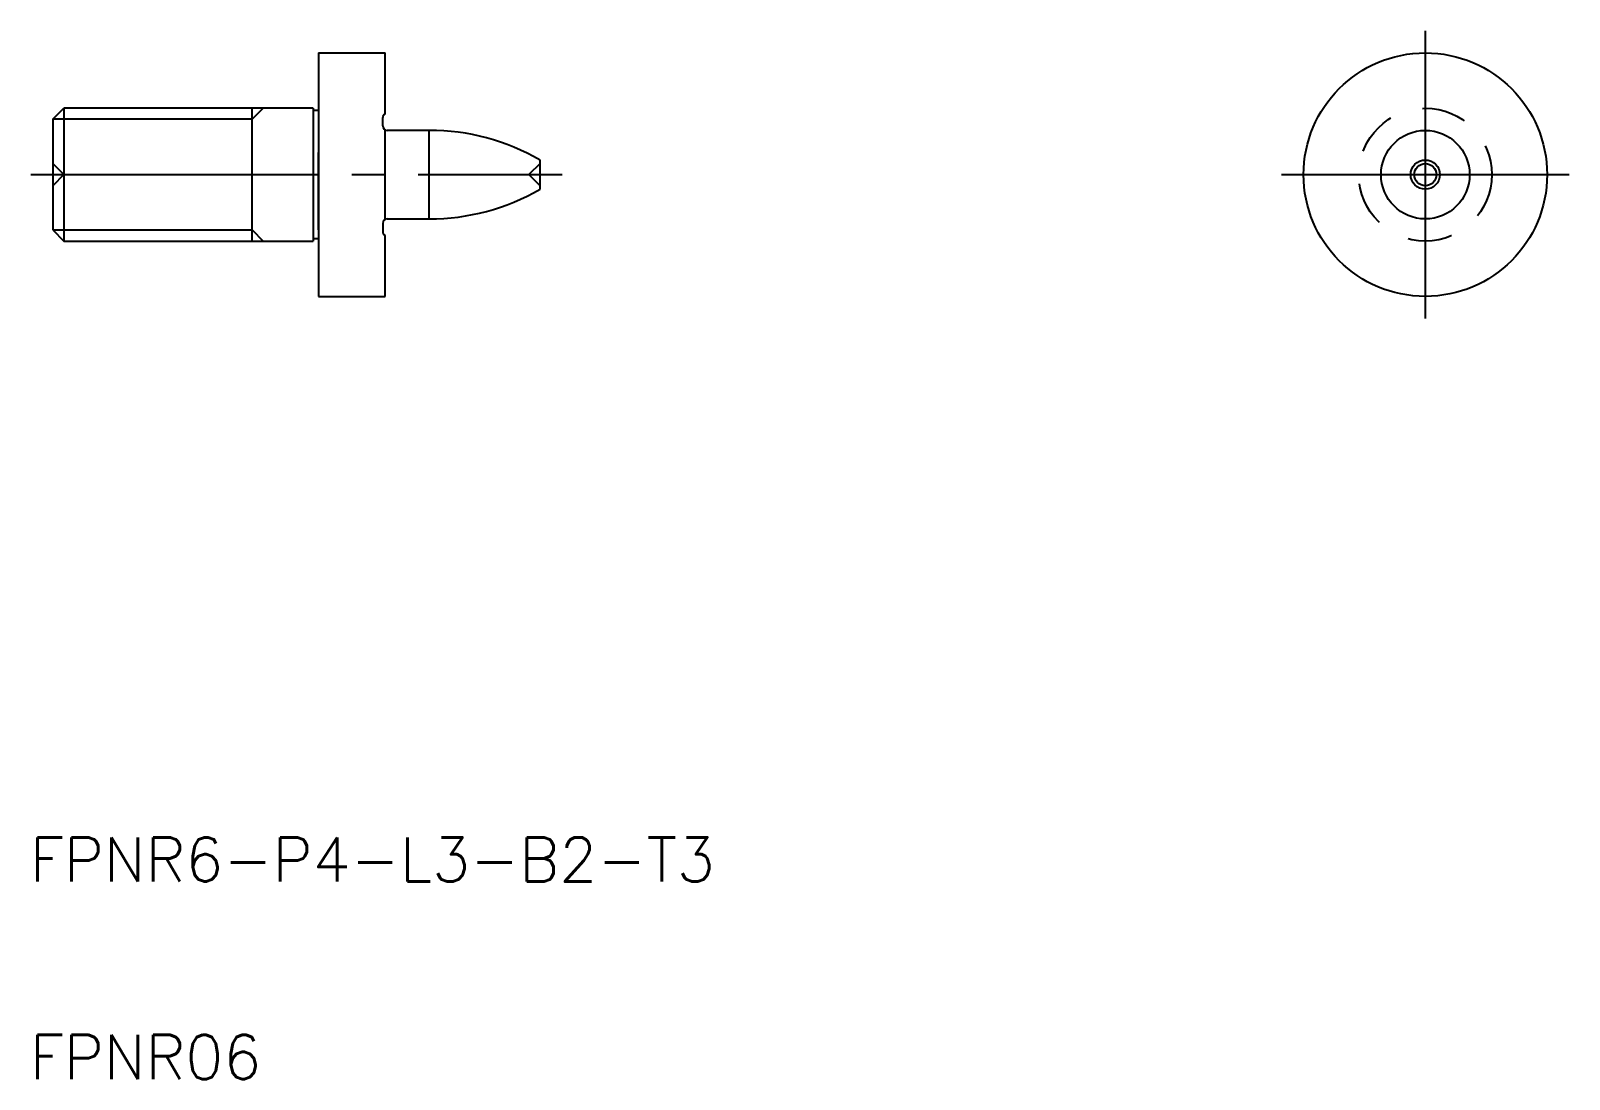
# Model space of a CAD drawing. Extents: x 63.7 to 133.2, y 131.5 to 178.9.
import ezdxf

# ---------------------------------------------------------------- set-up
doc = ezdxf.new("R2010")
doc.units = 0
doc.linetypes.add('CENTER', pattern=[17.5, 13, -1.5, 1.5, -1.5])
doc.linetypes.add('DASHED', pattern=[3.5, 2, -1.5])
doc.layers.get('0').update_dxf_attribs({"linetype": 'CONTINUOUS'})
doc.layers.add('CENTER', color=1, linetype='CENTER')
doc.styles.get("Standard").update_dxf_attribs({"font": 'txt.shx', "bigfont": '@extfont2.shx'})

msp = doc.modelspace()

# ---------------------------------------------------------------- linework, layer by layer
at = {"color": 7, "linetype": 'CONTINUOUS'}
for p, q in [((76.747, 177.885), (76.747, 166.885)), ((76.747, 177.885), (79.747, 177.885)), ((79.747, 175.135), (79.747, 177.885)), ((64.747, 174.885), (65.247, 175.385)), ((76.497, 175.385), (65.247, 175.385)), ((65.247, 175.385), (65.247, 169.385)), ((73.747, 169.385), (73.747, 175.385)), ((76.497, 175.385), (76.497, 169.385)), ((76.747, 175.285), (76.497, 175.285)), ((64.747, 174.885), (64.747, 169.885)), ((79.647, 174.585), (79.647, 174.961)), ((79.747, 170.358), (79.747, 174.411)), ((79.747, 170.385), (79.747, 174.385)), ((81.747, 174.385), (79.847, 174.385)), ((81.747, 170.385), (81.747, 174.385)), ((76.747, 169.885), (76.747, 173.385)), ((86.747, 171.724), (86.747, 173.045)), ((79.847, 170.385), (81.747, 170.385)), ((64.747, 169.885), (65.247, 169.385)), ((79.647, 170.185), (79.647, 169.808)), ((79.747, 166.885), (79.747, 169.635)), ((65.247, 169.385), (76.497, 169.385)), ((76.747, 169.485), (76.497, 169.485)), ((76.747, 166.885), (79.747, 166.885))]:
    msp.add_line(p, q, dxfattribs=at)
at = {"color": 3, "linetype": 'CONTINUOUS'}
for p, q in [((73.747, 174.885), (74.247, 175.385)), ((73.747, 174.885), (64.747, 174.885)), ((64.747, 169.885), (73.747, 169.885)), ((73.747, 169.885), (74.247, 169.385))]:
    msp.add_line(p, q, dxfattribs=at)
at = {"color": 3, "linetype": 'DASHED'}
for p, q in [((64.747, 172.885), (65.247, 172.385)), ((65.247, 172.385), (64.747, 171.885)), ((86.747, 172.885), (86.247, 172.385)), ((86.247, 172.385), (86.747, 171.885))]:
    msp.add_line(p, q, dxfattribs=at)
at = {"color": 7, "linetype": 'CONTINUOUS'}
for radius in [5.5, 2, 0.66, 0.5]:
    msp.add_circle((126.731, 172.385), radius, dxfattribs=at)
at = {"color": 3, "linetype": 'DASHED'}
msp.add_circle((126.731, 172.385), 3, dxfattribs=at)
at = {"color": 7, "linetype": 'CONTINUOUS'}
for centre, radius, start, end in [((79.847, 174.961), 0.2, 120, 180), ((79.847, 174.585), 0.2, 180, 270), ((81.747, 164.385), 10, 60, 90), ((81.747, 180.385), 10, 270, 300), ((79.847, 170.185), 0.2, 90, 180), ((79.847, 169.808), 0.2, 180, 240)]:
    msp.add_arc(centre, radius, start, end, dxfattribs=at)
at = {"layer": 'CENTER', "color": 1, "linetype": 'CENTER'}
for p, q in [((126.731, 178.885), (126.731, 165.885)), ((63.747, 172.385), (87.747, 172.385)), ((120.231, 172.385), (133.231, 172.385))]:
    msp.add_line(p, q, dxfattribs=at)

# ---------------------------------------------------------------- texts
at = {"color": 7, "linetype": 'CONTINUOUS'}
for s, p in [('FPNR6-P4-L3-B2-T3', (63.701, 140.448)), ('FPNR06', (63.701, 131.52))]:
    msp.add_text(s, height=2, dxfattribs=at).set_placement(p)

doc.saveas('drawing.dxf')
